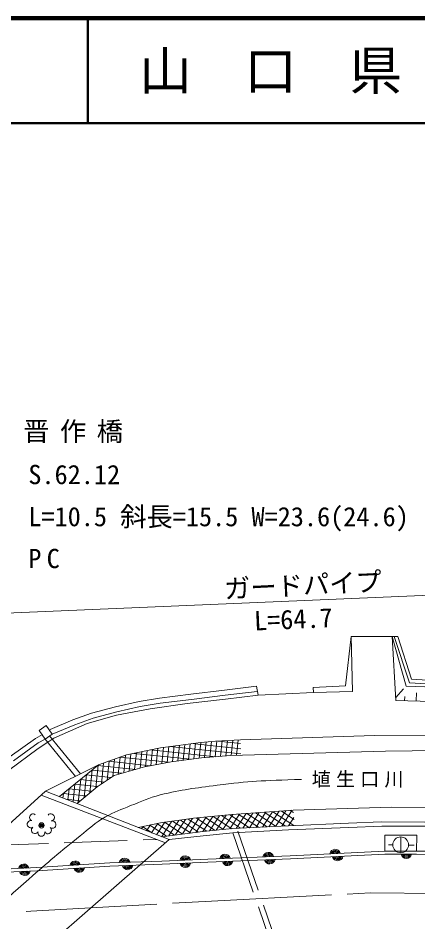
# Model space of a CAD drawing. Units: millimetres, scale not verified. Extents: x 40000 to 680000, y 20000 to 380000.
# Drawn here: x 326379 to 364390, y 294057 to 380000 of the extents above; entities that cross this region are included whole.
import ezdxf
from ezdxf.enums import TextEntityAlignment as Align

# ---------------------------------------------------------------- set-up
doc = ezdxf.new("R2010")
doc.units = ezdxf.units.MM
doc.header["$LTSCALE"] = 1000
doc.header["$PDMODE"] = 32
doc.header["$PDSIZE"] = 500
doc.linetypes.add('CHAIN', pattern=[18.5, 12, -1.5, 3.5, -1.5])
doc.linetypes.add('DASHED', pattern=[7.5, 6, -1.5])
for name, color, linetype, lineweight in [('M-BGD', 7, 'Continuous', 13), ('M-BMK', 2, 'CHAIN', 13), ('M-STR-HTXT', 7, 'Continuous', 13), ('M-TTL', 2, 'Continuous', 140), ('M-TTL-LINE', 7, 'Continuous', 50)]:
    doc.layers.add(name, color=color, linetype=linetype, lineweight=lineweight)
doc.layers.add('M-TTL-TXT', color=7, linetype='Continuous')
doc.styles.add('ＭＳ ゴシック', font='')
doc.styles.get('ＭＳ ゴシック').set_extended_font_data('MS Gothic')

msp = doc.modelspace()

# ---------------------------------------------------------------- hatches: boundary and pattern name
at = {"layer": 'M-BGD'}
h = msp.add_hatch(dxfattribs=at)
h.set_pattern_fill('USER', color=256, style=0, pattern_type=2)
h.set_pattern_definition([(84.0364, (332776, 307044), (-497.294, 51.948), []), (174.0364, (332776, 307044), (-51.948, -497.294), [])])
h.paths.add_polyline_path([(330305, 305971), (334035, 308995), (336692, 309940), (339915, 310621), (343758, 311132), (345137, 311240), (347523, 311364), (347560, 309914), (346573, 309887), (343815, 309655), (340948, 309284), (338392, 308804), (335510, 307983), (333883, 306915), (331981, 305315)])
h = msp.add_hatch(dxfattribs=at)
h.set_pattern_fill('USER', color=256, style=0, pattern_type=2)
h.set_pattern_definition([(56.6735, (341157, 302969), (-417.777, 274.704), []), (146.6736, (341157, 302969), (-274.704, -417.777), [])])
h.paths.add_polyline_path([(337802, 303036), (339906, 303471), (343066, 303912), (346692, 304260), (352526, 304677), (352687, 303230), (346766, 302926), (343602, 302608), (340700, 302282), (340048, 302157)])

# ---------------------------------------------------------------- linework, layer by layer
for p, q in [((361933, 321183), (363262, 316462)), ((362132, 321185), (363598, 316798)), ((345997, 316105), (349042, 316476)), ((363598, 316798), (367359, 316589)), ((363764, 317128), (367365, 316939)), ((339829, 315338), (342789, 315711)), ((342789, 315711), (345997, 316105)), ((342851, 315214), (346058, 315609)), ((346058, 315609), (349103, 315980)), ((362287, 315384), (363020, 316209)), ((363127, 315094), (363138, 315476)), ((364219, 315064), (364240, 315828)), ((335641, 314515), (337875, 315032)), ((337875, 315032), (339829, 315338)), ((337970, 314541), (339899, 314843)), ((339899, 314843), (342851, 315214)), ((331583, 313266), (333358, 313904)), ((333358, 313904), (335641, 314515)), ((333507, 313426), (335762, 314030)), ((335762, 314030), (337970, 314541)), ((329420, 312367), (331583, 313266)), ((331764, 312799), (333507, 313426)), ((329612, 311905), (331764, 312799)), ((325624, 309780), (328030, 311501)), ((328030, 311501), (328691, 311882)), ((328301, 311080), (328941, 311449)), ((325930, 309384), (328301, 311080)), ((328575, 306115), (340399, 301582)), ((352053, 303204), (357796, 303436)), ((357796, 303436), (360942, 303575)), ((360942, 303575), (365046, 303551)), ((340048, 302157), (343942, 302646)), ((343942, 302646), (346766, 302926)), ((343984, 302248), (346796, 302527)), ((346766, 302926), (352053, 303204)), ((346796, 302527), (352072, 302805)), ((352072, 302805), (357812, 303036)), ((357812, 303036), (360950, 303175)), ((360950, 303175), (365040, 303151)), ((340745, 301884), (343984, 302248)), ((362752, 302134), (362752, 300634)), ((362005, 301377), (361602, 301377)), ((363508, 301367), (364035, 301367)), ((340049, 299845), (344418, 300030)), ((344418, 300030), (352251, 300354)), ((344431, 299730), (352264, 300054)), ((352251, 300354), (361245, 300794)), ((352264, 300054), (361252, 300494)), ((361245, 300794), (364266, 300793)), ((361252, 300494), (364266, 300493)), ((364266, 300793), (368473, 300769)), ((364266, 300493), (368467, 300469)), ((320983, 298891), (328173, 299219)), ((328173, 299219), (335099, 299660)), ((328189, 298920), (335114, 299360)), ((335099, 299660), (340049, 299845)), ((335114, 299360), (340061, 299545)), ((340061, 299545), (344431, 299730)), ((320997, 298591), (328189, 298920))]:
    msp.add_line(p, q, dxfattribs=at)
at = {"layer": 'M-BGD', "linetype": 'DASHED'}
for p, q in [((328941, 311449), (331829, 307900)), ((329381, 311748), (332322, 308145)), ((351184, 289811), (346796, 302527)), ((351657, 289974), (347269, 302690)), ((323274, 301301), (339566, 301901))]:
    msp.add_line(p, q, dxfattribs=at)
at = {"layer": 'M-BGD'}
for points in [[(363262, 316462), (369452, 316249), (376680, 316178), (380701, 316038), (384629, 315712), (389300, 315177), (391043, 315060), (392833, 315106), (394762, 315478), (396830, 316268), (398551, 317267), (400085, 318545), (401875, 320450), (404037, 324563), (406315, 330536), (411082, 343143)], [(362303, 315117), (379524, 314638), (389529, 313643), (391830, 313607), (394131, 313886), (396537, 314583), (398838, 315802), (400337, 316883), (402220, 318835), (404033, 321205), (405568, 323994), (407242, 327724), (410450, 336299), (412979, 342661)], [(337802, 303036), (339906, 303471), (343066, 303912), (346692, 304260), (352526, 304677), (361845, 304978), (372955, 304790), (381019, 304347), (386272, 303834), (388758, 303625), (390943, 303648), (394406, 303879), (397939, 304646), (400705, 305668), (403540, 307248), (406051, 308897), (408212, 310826), (410886, 313684), (412443, 315938), (413978, 318890), (415094, 321400), (418070, 329324), (422581, 341281)], [(349205, 315610), (354471, 315862), (358167, 315978), (358051, 321184), (357516, 316512), (354425, 316350), (354471, 315862)], [(358051, 321184), (361933, 321183), (362303, 315117)], [(361933, 321183), (362483, 321188), (363764, 317128)], [(325475, 308452), (328295, 310559), (329287, 311210), (329783, 311519), (332959, 312917), (335748, 313730), (338932, 314311), (342442, 314821), (346091, 315239), (349205, 315610), (349042, 316476)], [(334035, 308995), (336692, 309940), (339915, 310621), (343758, 311132), (345137, 311240), (347523, 311364), (360271, 311770), (372240, 311745)], [(331981, 305315), (333883, 306915), (335510, 307983), (338392, 308804), (340948, 309284), (343815, 309655), (346573, 309887), (361300, 310280), (368900, 310383)], [(330305, 305971), (334035, 308995), (328986, 306488)], [(361245, 300794), (361246, 302315), (364298, 302299), (364266, 300793)]]:
    msp.add_lwpolyline(points, dxfattribs=at)
for points in [[(328386, 312267), (328941, 311449), (329612, 311905), (329056, 312722)], [(310366, 289578), (328986, 306488), (340745, 301884), (321934, 285462)]]:
    msp.add_lwpolyline(points, close=True, dxfattribs=at)
for centre, radius in [((328612, 303236), 150), ((328612, 303236), 120), ((328612, 303236), 90), ((328612, 303236), 60), ((328612, 303236), 30), ((328612, 303236), 20), ((362752, 301384), 750)]:
    msp.add_circle(centre, radius, dxfattribs=at)
for centre, radius, start, end in [((327800, 303997), 327, 48.04679, 250.02183), ((329488, 303999), 344, 278.01609, 140.05253), ((327598, 303351), 351, 75.20641, 302.86221), ((329629, 303314), 357, 233.07162, 104.997), ((327980, 302786), 330, 125.33197, 332.73665), ((328593, 302536), 334, 162.79803, 15.27059), ((329212, 302769), 330, 205.98035, 52.08827), ((356520, 300450), 512, 15.48092, 170.12016), ((356520, 300450), 410, 18.72622, 166.87486), ((336507, 299600), 512, 14.82115, 169.46038), ((336507, 299600), 410, 18.06645, 166.21509), ((342279, 299826), 512, 15.10686, 169.74609), ((342279, 299826), 410, 18.35215, 166.50079), ((342279, 299826), 308, 23.8866, 160.96634), ((342279, 299826), 205, 35.70986, 149.14308), ((346060, 299985), 512, 15.04908, 169.68831), ((346060, 299985), 410, 18.29438, 166.44302), ((346060, 299985), 308, 23.82882, 160.90857), ((346060, 299985), 205, 35.65209, 149.08531), ((350161, 300155), 512, 15.04908, 169.68831), ((350161, 300155), 410, 18.29438, 166.44302), ((350300, 300085), 512, 195.04908, 349.68831), ((350161, 300155), 308, 23.82882, 160.90857), ((350300, 300085), 410, 198.29438, 346.44302), ((350161, 300155), 205, 35.65209, 149.08531), ((350300, 300085), 308, 203.82882, 340.90857), ((350300, 300085), 205, 215.65209, 329.08531), ((356520, 300450), 308, 24.26067, 161.34041), ((356760, 300387), 512, 195.48092, 350.12016), ((356520, 300450), 205, 36.08393, 149.51715), ((356760, 300387), 410, 198.72622, 346.87486), ((356760, 300387), 308, 204.26067, 341.34041), ((356760, 300387), 205, 216.08393, 329.51715), ((363287, 300606), 512, 192.67021, 347.30944), ((363287, 300606), 410, 195.9155, 344.06414), ((363287, 300606), 308, 201.44995, 338.5297), ((363287, 300606), 205, 213.27321, 326.70643), ((326920, 299049), 512, 15.29237, 169.93161), ((326920, 299049), 410, 18.53767, 166.68631), ((326920, 299049), 308, 24.07212, 161.15186), ((326920, 299049), 205, 35.89538, 149.3286), ((331797, 299337), 512, 16.31836, 170.95759), ((331797, 299337), 410, 19.56365, 167.71229), ((331797, 299337), 308, 25.0981, 162.17785), ((331797, 299337), 205, 36.92136, 150.35458), ((332192, 299287), 512, 196.31836, 350.95759), ((332192, 299287), 410, 199.56365, 347.71229), ((332192, 299287), 308, 205.0981, 342.17785), ((332192, 299287), 205, 216.92136, 330.35458), ((336507, 299600), 308, 23.6009, 160.68064), ((336795, 299535), 512, 194.82115, 349.46038), ((336507, 299600), 205, 35.42416, 148.85738), ((336795, 299535), 410, 198.06645, 346.21509), ((336795, 299535), 308, 203.6009, 340.68064), ((336795, 299535), 205, 215.42416, 328.85738), ((342270, 299751), 512, 195.10686, 349.74609), ((342270, 299751), 410, 198.35215, 346.50079), ((342270, 299751), 308, 203.8866, 340.96634), ((342270, 299751), 205, 215.70986, 329.14308), ((346293, 299920), 512, 195.04908, 349.68831), ((346293, 299920), 410, 198.29438, 346.44302), ((346293, 299920), 308, 203.82882, 340.90857), ((346293, 299920), 205, 215.65209, 329.08531), ((327009, 298978), 512, 195.29237, 349.93161), ((327009, 298978), 410, 198.53767, 346.68631), ((327009, 298978), 308, 204.07212, 341.15186), ((327009, 298978), 205, 215.89538, 329.3286)]:
    msp.add_arc(centre, radius, start, end, dxfattribs=at)
msp.add_open_spline([(304085, 250399), (304985, 254786), (305220, 255934), (305864, 259498), (306509, 263063), (306761, 265079), (307382, 268648), (307774, 270898), (307911, 272176), (308429, 274400), (308899, 276417), (309043, 277593), (309790, 279525), (310317, 280889), (310739, 281615), (311568, 282819), (312750, 284536), (313600, 285369), (315073, 286845), (316972, 288748), (318162, 289682), (320146, 291498), (322982, 294095), (324520, 295606), (327416, 298138), (329284, 299772), (330328, 300693), (332276, 302231), (333198, 302960), (333656, 303463), (334678, 304044), (335570, 304551), (336125, 304732), (337079, 305112), (338168, 305546), (338763, 305851), (339899, 306134), (341978, 306653), (343183, 306771), (345307, 307055), (348419, 307472), (349529, 307469), (353325, 307612)], degree=3, knots=[0, 0, 0, 0, 1, 1, 1, 2, 2, 2, 3, 3, 3, 4, 4, 4, 5, 5, 5, 6, 6, 6, 7, 7, 7, 8, 8, 8, 9, 9, 9, 10, 10, 10, 11, 11, 11, 12, 12, 12, 13, 13, 13, 14, 14, 14, 14], dxfattribs=at)
msp.add_point((328612, 303236), dxfattribs=at)
at = {"layer": 'M-BMK'}
msp.add_lwpolyline([(298208, 293293), (303949, 293820), (313675, 294446), (327585, 295071), (344179, 296010), (359893, 296817), (369689, 296746), (376766, 296466)], dxfattribs=at)
at = {"layer": 'M-STR-HTXT'}
msp.add_line((323830, 323348), (389960, 326185), dxfattribs=at)
at = {"layer": 'M-TTL'}
msp.add_line((680000, 380000), (40000, 380000), dxfattribs=at)
at = {"layer": 'M-TTL-LINE'}
for p, q in [((333000, 380000), (333000, 370000)), ((40000, 370000), (680000, 370000))]:
    msp.add_line(p, q, dxfattribs=at)

# ---------------------------------------------------------------- texts
at = {"layer": 'M-BGD', "style": 'ＭＳ ゴシック'}
for s, p in [('S.62.12', (327354, 336599)), ('L=10.5 斜長=15.5 W=23.6(24.6)', (327353, 332599))]:
    msp.add_text(s, height=1833, rotation=359.99, dxfattribs=at).set_placement(p, align=Align.MIDDLE_LEFT)
at = {"layer": 'M-BGD', "attachment_point": 4, "rotation": 359.99, "style": 'ＭＳ ゴシック'}
for s, insert, char_height in [('\\T1.4;晋作橋', (326854, 340599), 1833), ('\\T1.4;PC', (327352, 328599), 1833), ('\\T1.28;埴生口川', (354298, 307560), 1320)]:
    msp.add_mtext(s, dxfattribs=dict(at, insert=insert, char_height=char_height))
at = {"layer": 'M-STR-HTXT', "style": 'ＭＳ ゴシック'}
msp.add_text('ガードパイプ', height=1833, rotation=2.84, dxfattribs=at).set_placement((345967, 325718), align=Align.MIDDLE_LEFT)
msp.add_text('L=64.7', height=1833, rotation=2.456, dxfattribs=at).set_placement((352607, 321376), align=Align.BOTTOM_CENTER)
at = {"layer": 'M-TTL-TXT', "style": 'ＭＳ ゴシック'}
msp.add_text('山\u3000口\u3000県', height=3666, dxfattribs=at).set_placement((350375, 375000), align=Align.MIDDLE_CENTER)

doc.saveas('drawing.dxf')
